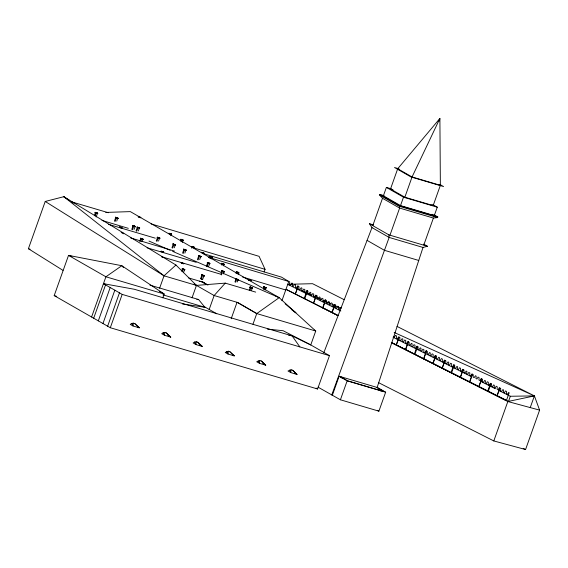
<?xml version="1.0" encoding="UTF-8"?>
<svg xmlns="http://www.w3.org/2000/svg" width="568" height="568" viewBox="0 0 568 568"><rect width="100%" height="100%" fill="white"/><g stroke="black" fill="none" stroke-linecap="round" stroke-linejoin="round"><path stroke-width="0.85" d="M133.324 323.164L133.011 325.975L139.281 327.828L134.829 323.604L133.324 323.164L131.705 323.44L130.249 324.392L133.011 325.975L131.705 323.44M164.805 332.457L164.5 335.276L170.762 337.129L166.31 332.905L164.805 332.457L163.186 332.741L161.738 333.693L164.5 335.276L163.186 332.741M196.23 341.744L195.924 344.563L202.194 346.416L197.742 342.192L196.23 341.744L194.611 342.028L193.163 342.98L195.924 344.563L194.611 342.028M228.315 351.23L228.002 354.041L234.272 355.895L229.82 351.67L228.315 351.23L225.248 352.458L228.002 354.041L226.696 351.507M259.775 360.524L259.469 363.335L265.732 365.188L261.28 360.971L259.775 360.524L256.708 361.759L259.469 363.335L258.156 360.801M291.057 369.768L290.752 372.58L297.021 374.433L292.57 370.215L291.057 369.768L287.99 371.003L290.752 372.58L289.439 370.045M439.284 121.048L439.895 118.456L397.714 168.746L390.5 189.002L404.849 197.217L433.157 205.581L440.363 185.331L439.895 118.456L412.056 176.96L404.849 197.217M377.195 387.248L423.011 247.442L427.427 246.263L423.671 244.112M107.643 326.209L119.465 292.839M62.984 270.368L28.4 248.72L45.227 201.455L63.801 196.706L175.945 265.022L196.457 285.399L214.136 295.53L237.041 302.297L256.757 313.586L315.73 331.009L310.767 344.932L329.476 355.646L317.597 388.988L110.306 327.729L54.201 295.601L68.529 255.38L121.786 265.71L164.18 294.004L162.817 297.831M95.048 212.617L96.929 212.808L95.048 212.617L96.049 213.128M94.387 215.492L95.488 212.411M95.069 215.883L96.162 212.801L95.168 212.29M96.162 216.969L97.504 213.192M97.703 213.646L96.823 212.808L97.703 213.646L95.942 213.128L97.824 213.319M117.704 218.353L115.368 217.445L117.249 217.636L117.029 217.97L118.023 218.481L117.143 217.636M115.801 217.239L114.459 221.016L115.141 221.399L116.483 217.629L115.489 217.118M116.724 221.108L117.824 218.027L116.483 217.629M119.493 227.186L121.374 227.377L119.493 227.186L122.148 228.222L121.268 227.377L122.148 228.222M120.388 227.697L122.262 227.889M120.608 227.37L121.829 228.095L119.607 226.859M91.59 317.015L105.911 276.786L121.786 265.71L123.49 267.549M122.823 233.306L121.176 232.461M93.684 318.215L105.556 284.873M123.717 233.817L122.936 232.979M98.321 320.87L110.192 287.529M132.706 225.801L134.581 225.993L135.362 226.831L132.706 225.801L134.581 225.993M133.601 226.312L132.82 225.475M134.36 226.32L135.156 226.383L134.062 229.465M138.081 216.791L139.955 216.983L139.735 217.31L140.729 217.821L139.856 216.976M138.968 217.303L140.85 217.494M136.98 227.271L139.749 227.974M102.957 323.526L114.828 290.184M137.868 227.782L137.094 226.944M138.095 227.456L136.746 231.233L136.071 230.842L137.413 227.072L139.43 227.853L138.336 230.935M137.974 227.789L137.293 227.399L138.855 227.463M141.361 239.064L140.481 238.219L142.241 238.745M139.7 241.428L140.8 238.347M140.623 241.13L141.482 238.73L140.481 238.219M110.306 327.729L122.177 294.394L103.461 283.673L134.318 289.261L292.122 335.887L310.767 344.932L283.084 330.711L267.436 329.106M141.964 241.521L142.816 239.128M143.136 239.256L141.375 238.73L143.136 239.256L142.142 238.737L142.703 239.462M157.173 237.431L159.047 237.623L157.173 237.431L158.167 237.942M156.264 240.995L157.606 237.225L159.942 238.134L158.06 237.942L159.942 238.134M156.938 241.386L158.287 237.609L157.286 237.097M159.821 238.461L158.948 237.616M158.529 241.088L159.622 238.006M161.028 251.347L162.909 251.539L161.028 251.347L162.029 251.858L161.149 251.02M168.93 233.434L170.812 233.625L171.586 234.47L168.93 233.434L170.812 233.625M169.25 233.562L169.924 233.945M169.825 233.945L169.044 233.107M163.683 252.384L162.803 251.539L163.683 252.384L161.923 251.858L163.804 252.05M170.776 235.72L171.38 234.016L170.705 233.625L171.586 234.47M173.9 244.63L173.02 243.793L174.667 244.645M173.339 243.913L171.998 247.691L172.672 248.074L174.014 244.304L173.02 243.793M159.594 288.26L164.024 275.821L175.945 265.022M174.262 247.783L175.356 244.701M175.555 245.156L174.681 244.311L175.555 245.156L173.794 244.63L175.675 244.822M180.688 239.526L182.569 239.717L183.343 240.555L180.688 239.526L183.343 240.555M180.517 241.024L181.121 239.32M181.582 240.037L183.457 240.228M181.192 241.414L181.803 239.71L180.802 239.192M182.285 242.5L183.137 240.101L182.463 239.717L183.024 240.434M184.501 249.977L183.62 249.139L186.276 250.168L184.394 249.977L186.276 250.168M183.94 249.26L182.598 253.03L183.272 253.42L184.621 249.65L183.62 249.139M186.162 250.495L185.381 249.657M181.085 262.863L182.2 263.048L181.405 262.984M184.863 253.129L185.956 250.048L185.282 249.657L185.843 250.374M181.98 263.374L183.741 263.893M182.136 269.033L184.011 269.218L182.136 269.033L183.13 269.544M181.717 271.22L182.569 268.827M182.392 271.611L183.244 269.211L182.25 268.7M192.034 246.377L192.914 247.222L192.034 246.377L194.689 247.414L192.353 246.505L191.743 248.209M183.485 272.69L184.586 269.608M184.905 269.729L183.144 269.211L184.905 269.729L183.911 269.218L184.472 269.935M199.702 259.59L200.802 256.502L200.121 256.118L200.689 256.835L199.347 256.438L198.466 255.593L201.122 256.63L199.24 256.438L201.122 256.63M198.786 255.721L197.444 259.491L198.118 259.881L199.46 256.111L198.466 255.593M201.001 256.956L200.227 256.118M201.576 252.511L203.458 252.703L201.576 252.511L202.577 253.023L201.697 252.185M203.351 252.703L201.896 252.632L204.352 253.214M192.027 297.838L196.457 285.399L225.269 283.127L255.685 292.115M201.541 275.047L203.422 275.239L204.196 276.076L201.541 275.047L204.196 276.076M201.313 279.002L200.639 278.611L201.981 274.841L202.655 275.231L201.313 279.002L202.655 279.399L203.997 275.622L203.316 275.239L203.884 275.956M202.435 275.558L201.661 274.713M207.27 262.785L209.145 262.977L209.919 263.815L207.27 262.785L209.145 262.977M209.883 256.7L211.765 256.892L209.883 256.7L210.884 257.212M209.713 258.199L210.316 256.495L212.652 257.403L210.778 257.212L212.652 257.403M208.158 263.296L207.384 262.459M210.387 258.589L210.998 256.885L210.004 256.374M208.925 263.303L209.72 263.367L208.626 266.449M212.538 257.73L211.658 256.892M211.729 258.987L212.34 257.283M224.395 264.248L221.619 263.545L223.501 263.737M221.449 265.043L222.06 263.339M222.62 264.056L221.74 263.211M221.57 270.979L223.451 271.17L224.225 272.008L221.57 270.979L224.225 272.008M223.465 265.824L224.076 264.12M220.661 274.543L222.003 270.773L222.684 271.163L221.343 274.933M222.464 271.49L221.69 270.645M209.18 309.454L214.136 295.53L225.269 283.127M223.174 273.954L224.026 271.554L223.345 271.17L223.906 271.887M236.238 272.079L238.113 272.271L236.238 272.079L237.232 272.59M236.068 273.577L236.671 271.873M235.635 279.03L237.509 279.222L238.29 280.059L235.635 279.03L238.29 280.059M234.967 281.906L236.068 278.824L236.749 279.215L235.649 282.296M238.084 274.365L238.688 272.661M238.894 273.109L238.013 272.271L238.894 273.109L237.133 272.59L237.353 272.264L236.352 271.752M237.289 279.548L238.084 279.612L237.232 282.005M231.19 318.719L237.041 302.297M248.479 279.47L249.359 280.308L248.479 279.47L251.134 280.5L249.253 280.308L251.134 280.5M250.019 280.315L248.677 279.917L250.701 280.706L250.14 279.988M251.013 280.826L250.239 279.988M249.934 287.223L251.816 287.415L252.59 288.253L249.934 287.223L252.59 288.253M249.274 290.099L250.374 287.017L251.049 287.408L250.197 289.801M251.539 290.198L252.391 287.798L251.709 287.415L252.277 288.132M264.141 271.909L265.057 269.331L259.086 256.338L151.145 223.913M264.51 287.55L263.63 286.712L266.286 287.742L265.171 287.557M263.339 288.537L263.95 286.833L264.631 287.223L263.772 289.616M263.63 286.712L264.404 287.55L266.172 288.068M252.966 324.236L256.757 313.586L279.172 297.667L315.73 331.009L314.189 330.129M265.114 290.014L265.966 287.621M281.927 300.699L288.771 281.465L281.416 277.099L203.798 253.782M295.282 294.039L298.079 286.187M295.395 294.075L298.186 286.229M304.178 298.534L306.969 290.688M304.696 298.796L307.494 290.951M313.451 303.205L316.241 295.36M313.593 303.298L316.383 295.445M322.865 307.97L325.656 300.124L325.052 299.812L323.874 301.743L322.858 301.225L323.029 298.796L321.978 298.264L320.813 300.195L319.876 299.719L320.125 297.32L319.351 296.929L318.108 298.825L317.072 298.299L317.2 295.843L315.78 295.14L314.601 297.064L313.586 296.553L313.756 294.118L312.705 293.585L311.541 295.516L310.604 295.048L310.852 292.648L310.078 292.257L308.836 294.153L307.799 293.628L307.927 291.171L306.883 290.646L305.712 292.57L304.689 292.058L304.86 289.623L303.816 289.091L302.645 291.022L301.707 290.546L301.956 288.154L301.182 287.763L299.939 289.652L298.903 289.133L299.031 286.677L297.582 285.924L296.404 287.848L295.388 287.33L295.559 284.902L294.508 284.369L293.344 286.3L292.406 285.825L292.655 283.432L291.881 283.041L290.639 284.93L289.602 284.412L289.73 281.955L288.771 281.465L211.757 258.334M331.946 312.485L334.737 304.633M332.088 312.57L334.879 304.725M434.044 214.796L437.786 216.94L437.559 217.572L433.398 218.055L399.623 208.073L382.512 198.275L379.665 195.065L379.893 194.434L384.067 195.669M372.963 225.091L382.512 198.275M383.166 196.429L386.382 187.397L391.451 188.895M379.893 194.434L399.361 205.588L399.623 208.073L390.074 234.896M332.379 395.186L339.124 376.229L377.621 387.603L385.651 392.204L378.899 411.161L340.409 399.787L318.016 387.142M432.049 214.299L434.286 215.577L400.511 205.595L403.5 197.202L386.382 187.397M340.409 399.787L347.162 380.83L339.124 376.229M423.849 244.872L433.398 218.055M434.058 216.209L437.275 207.178L432.809 204.622M396.187 344.954L398.977 337.108M396.365 345.096L399.155 337.25M405.46 349.632L408.25 341.78M405.602 349.718L408.392 341.865M414.349 354.127L417.146 346.274M414.874 354.389L417.665 346.544M423.621 358.798L426.419 350.953M423.764 358.884L426.561 351.038M432.83 363.527L435.628 355.682M433.036 363.563L435.834 355.71M442.103 368.206L444.9 360.353M445.042 360.446L442.245 368.291L391.657 342.717M450.999 372.7L453.796 364.855M451.517 372.963L454.315 365.118M460.272 377.372L463.069 369.527M460.414 377.464L463.211 369.612M469.523 382.023L472.32 374.177M469.686 382.136L472.477 374.291M478.796 386.694L481.593 378.849M478.938 386.787L481.735 378.934M487.692 391.189L490.482 383.343M488.21 391.459L491.008 383.613M499.755 388.022L496.964 395.868L506.379 400.632L509.169 392.779L508.566 392.474L507.387 394.405L506.372 393.887L506.542 391.451L505.492 390.919L504.327 392.85L503.39 392.381L503.638 389.982L502.865 389.591L501.622 391.487L500.585 390.961L500.713 388.505L499.293 387.795L498.115 389.726L497.099 389.208L497.27 386.78L496.226 386.247L495.055 388.178L494.117 387.703L494.366 385.303L493.592 384.919L492.35 386.808L491.313 386.283L491.441 383.826L490.397 383.301L489.225 385.232L488.203 384.714L488.373 382.285L487.33 381.753L486.158 383.684L485.221 383.208L485.47 380.808L484.696 380.418L483.453 382.314L482.417 381.788L482.551 379.332L481.124 378.629L479.953 380.553L478.93 380.042L479.108 377.606L478.057 377.074L476.886 379.005L475.948 378.536L476.197 376.137L475.423 375.746L474.181 377.635L473.144 377.116L473.279 374.66L471.873 373.978L470.702 375.91L469.679 375.391L469.85 372.963L468.806 372.43L467.634 374.362L466.697 373.886L466.946 371.486L466.172 371.096L464.929 372.991L463.893 372.466L464.02 370.009L462.6 369.306L461.429 371.231L460.407 370.719L460.577 368.284L459.533 367.752L458.362 369.683L457.425 369.214L457.673 366.814L456.899 366.424L455.657 368.32L454.62 367.794L454.755 365.338L453.704 364.812L452.533 366.736L451.51 366.225L451.688 363.79L450.637 363.257L449.465 365.188L448.528 364.713L448.777 362.32L448.003 361.93L446.76 363.818L445.731 363.3L445.859 360.843L444.432 360.133L443.26 362.064L442.238 361.546L442.415 359.111L441.364 358.585L440.193 360.517L439.256 360.041L439.504 357.641L438.73 357.251L437.488 359.146L436.458 358.621L436.586 356.164L435.223 355.405L434.051 357.336L433.029 356.818L433.206 354.382L432.156 353.857L430.991 355.788L430.054 355.312L430.295 352.913L429.529 352.522L428.286 354.418L427.25 353.892L427.377 351.436L425.95 350.733L424.779 352.657L423.756 352.139L423.934 349.71L422.883 349.178L421.719 351.109L420.781 350.634L421.023 348.241L420.256 347.85L419.014 349.739L417.977 349.221L418.105 346.764L417.054 346.231L415.882 348.163L414.86 347.644L415.038 345.216L413.987 344.684L412.822 346.615L411.885 346.139L412.127 343.746L411.36 343.356L410.117 345.245L409.081 344.719L409.209 342.27L407.781 341.56L406.61 343.491L405.587 342.973L405.765 340.537L404.714 340.005L403.55 341.936L402.613 341.467L402.854 339.068L402.087 338.677L400.845 340.573L399.808 340.047L399.936 337.591L398.544 336.938L397.373 338.869L396.357 338.351L396.528 335.915L395.477 335.39L394.313 337.321L393.375 336.845M497.106 395.953L499.897 388.107M493.798 440.938L507.835 401.526L534.41 395.896L539.6 410.124L525.563 449.544L493.798 440.938L378.529 382.64M530.242 407.59L534.41 395.896L510.334 396.258L508.516 401.377L391.309 342.355M331.74 395.001L389.151 237.438L388.902 234.882L369.385 223.7L371.99 227.612L389.151 237.438L423.011 247.442M323.71 353.005L371.99 227.612M105.769 212.425L130.342 211.615L279.172 297.667L223.025 273.258M340.828 311.001L287.763 284.312L312.549 283.688L344.13 299.663M196.855 299.357L198.601 299.528L204.87 307.26L182.434 303.951M288.686 335.17L292.122 335.887L299.84 346.892M539.6 410.124L507.835 401.526L391.743 342.809M398.693 168.739L394.526 167.51L411.012 176.953L443.551 186.567L439.81 184.422M399.375 169.243L397.714 168.746L412.056 176.96L440.363 185.331L438.858 184.465M390.5 189.002L392.999 189.74M403.5 197.202L437.275 207.178M399.361 205.588L437.786 216.94M437.559 217.572L399.134 206.219L379.665 195.065M369.385 223.7L373.574 224.942M388.902 234.882L427.427 246.263M418.744 260.456L384.458 250.325L367.077 240.37M138.663 216.962L139.842 217.31M71.589 201.853L108.424 212.737M116.376 217.629L118.137 218.147M115.368 217.445L117.129 217.97M169.938 233.618L171.699 234.137M116.262 217.956L118.023 218.481M133.714 225.986L135.475 226.504M194.689 247.414L192.808 247.222L194.568 247.74M157.485 237.552L158.827 237.949M108.587 224.367L155.305 238.177M172.906 244.119L174.078 244.467M210.203 256.821L211.544 257.219M183.507 249.466L185.267 249.984M140.367 238.553L143.015 239.582M198.346 255.927L200.114 256.445M221.619 263.545L224.275 264.574M208.279 262.97L210.039 263.488M237.246 272.264L239.007 272.782M147.119 247.797L196.201 262.302M222.578 271.156L224.346 271.681M248.365 279.797L250.126 280.315M163.08 257.169L219.937 273.975M181.519 262.657L183.854 263.566M264.525 287.223L266.286 287.742M263.516 287.039L265.277 287.557M162.576 257.304L163.747 257.652L162.753 257.134M238.404 279.733L235.748 278.703M237.971 279.939L235.954 279.151M252.71 287.926L250.055 286.897M202.556 275.231L204.317 275.75M200.639 278.611L202.655 279.399M188.526 277.901L204.594 282.651M45.227 201.455L164.024 275.821L196.457 285.399L194.249 283.922M28.4 248.72L30.097 249.217M149.916 285.136L198.601 299.528M162.902 294.856L204.87 307.26M103.461 283.673L105.151 284.17M122.177 294.394L329.476 355.646M347.162 380.83L385.651 392.204M193.667 247.882L265.057 269.331M101.977 220.419L128.304 228.336M208.378 257.318L210.068 257.822M130.541 237.9L174.468 251.099M242.579 277.014L285.739 289.985M199.567 281.16L202.393 282.012L206.915 284.66M71.88 256.416L68.529 255.38L105.911 276.786L164.18 294.004L159.601 291.384M54.201 295.601L56.736 296.389M148.986 241.066L170.144 250.261M172.58 251.326L221.399 272.548M287.763 284.312L289.375 285.037M298.243 289.048L299.854 289.779M301.466 290.511L306.301 292.697M307.913 293.429L311.946 295.253M313.557 295.978L315.169 296.709M316.781 297.44L321.616 299.627M323.227 300.358L324.839 301.083M326.451 301.814L330.484 303.639M332.095 304.37L340.154 308.012M394.156 332.443L534.41 395.896L397.032 326.415M274.394 295.346L279.172 297.667M393.106 337.3L471.525 376.74M481.032 381.519L495.289 388.69M499.251 390.685L510.334 396.258M338.244 315.638L285.981 289.318L338.038 315.645M341.524 308.069L340.473 307.536L339.309 309.468L338.372 308.992L338.613 306.599L337.846 306.209L336.604 308.097L335.567 307.579L335.695 305.123L334.268 304.412L333.096 306.344L332.074 305.825L332.252 303.39L331.201 302.865L330.036 304.796L329.099 304.32L329.348 301.92L328.574 301.53L327.331 303.426L326.295 302.9L326.422 300.444L325.464 299.961L322.674 307.806L338.223 315.659M442.891 368.604L496.318 395.555M523.199 448.344L525.563 449.544M431.644 204.714L433.157 205.581M383.393 195.797L400.511 205.595M181.007 239.646L181.682 240.037M207.583 262.906L208.264 263.296M221.889 271.099L222.571 271.49M250.254 287.344L250.935 287.735M138.755 227.463L139.43 227.853M138.635 227.796L139.629 228.308M133.026 225.922L133.7 226.312M201.86 275.168L202.542 275.558M161.411 256.743L162.093 257.126M203.898 306.422L216.763 313.792M377.436 410.323L378.899 411.161M294.948 373.247L297.021 374.433L292.57 370.215M316.106 388.129L317.597 388.988M263.666 364.003L265.732 365.188L261.28 360.971M232.198 354.709L234.272 355.895L229.82 351.67M168.696 335.944L170.762 337.129L166.31 332.905M137.207 326.643L139.281 327.828L134.829 323.604M201.817 281.508L207.924 285.072M237.68 302.446L256.757 313.586M202.393 282.012L206.887 284.689M194.178 284.05L196.457 285.399M69.701 200.646L63.801 196.706L164.024 275.821M71.17 201.633L73.386 203.11M285.115 303.781L295.928 312.812L291.349 309.482M380.943 391.047L377.116 387.596L384.117 391.608L347.659 380.83L340.665 376.825L342.575 378.551M198.871 343.285L202.194 346.416L199.432 344.833L198.871 343.285L197.742 342.192M262.416 362.057L262.97 363.605M167.446 333.998L168 335.546M133.139 225.595L131.797 229.365L132.479 229.756L133.821 225.986L133.139 225.595M207.703 262.579L206.361 266.349L207.036 266.74L208.378 262.97L207.703 262.579"/></g></svg>
